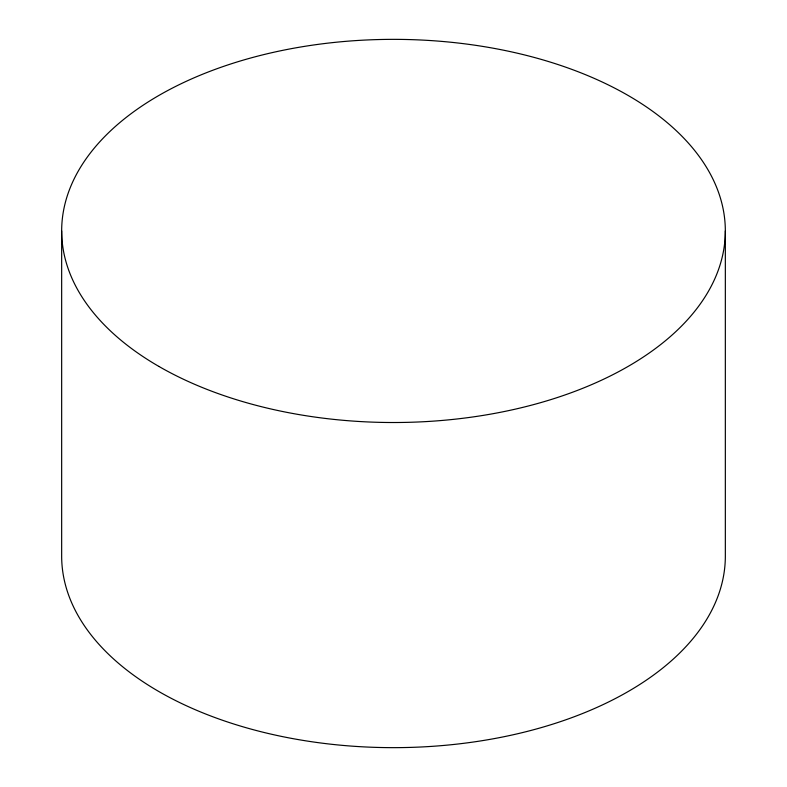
<?xml version="1.0" encoding="UTF-8"?>
<svg xmlns="http://www.w3.org/2000/svg" width="787" height="787" viewBox="0 0 787 787"><rect width="100%" height="100%" fill="white"/><g stroke="black" fill="none" stroke-linecap="round" stroke-linejoin="round"><path stroke-width="1.18" d="M725.339 230.935L725.339 556.065A331.839 191.585 0 0 1 393.5 747.65A331.839 191.585 0 0 1 61.661 556.065L61.661 230.935M158.856 366.408A331.839 191.585 0 0 0 714.025 280.516A331.839 191.585 0 0 0 307.619 45.882A331.839 191.585 0 0 0 158.856 366.408"/></g></svg>
